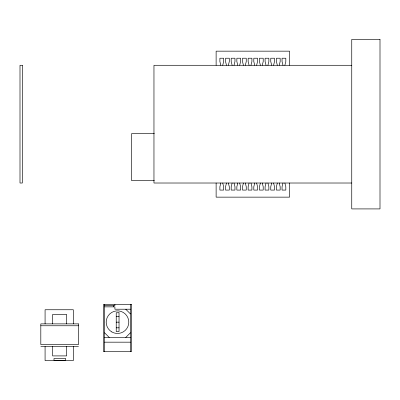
<?xml version="1.0" encoding="UTF-8"?>
<svg xmlns="http://www.w3.org/2000/svg" width="400" height="400" viewBox="0 0 400 400"><rect width="100%" height="100%" fill="white"/><g stroke="black" fill="none" stroke-linecap="round" stroke-linejoin="round"><path stroke-width="0.6" d="M216.125 183.015L216.125 197.145L289.585 197.145L289.585 183.015M222.715 65.29L223.655 61.52L223.655 58.225L219.89 58.225L219.89 61.52L220.83 65.29M228.365 65.29L229.31 61.52L229.31 58.225L225.54 58.225L225.54 61.52L226.485 65.29M234.015 65.29L234.96 61.52L234.96 58.225L231.19 58.225L231.19 61.52L232.135 65.29M239.67 65.29L240.61 61.52L240.61 58.225L236.845 58.225L236.845 61.52L237.785 65.29M245.32 65.29L246.26 61.52L246.26 58.225L242.495 58.225L242.495 61.52L243.435 65.29M220.83 183.015L219.89 186.785L219.89 190.08L223.655 190.08L223.655 186.785L222.715 183.015M250.97 65.29L251.91 61.52L251.91 58.225L248.145 58.225L248.145 61.52L249.085 65.29M226.485 183.015L225.54 186.785L225.54 190.08L229.31 190.08L229.31 186.785L228.365 183.015M256.62 65.29L257.565 61.52L257.565 58.225L253.795 58.225L253.795 61.52L254.735 65.29M232.135 183.015L231.19 186.785L231.19 190.08L234.96 190.08L234.96 186.785L234.015 183.015M262.27 65.29L263.215 61.52L263.215 58.225L259.445 58.225L259.445 61.52L260.39 65.29M237.785 183.015L236.845 186.785L236.845 190.08L240.61 190.08L240.61 186.785L239.67 183.015M267.925 65.29L268.865 61.52L268.865 58.225L265.095 58.225L265.095 61.52L266.04 65.29M243.435 183.015L242.495 186.785L242.495 190.08L246.26 190.08L246.26 186.785L245.32 183.015M273.575 65.29L274.515 61.52L274.515 58.225L270.75 58.225L270.75 61.52L271.69 65.29M249.085 183.015L248.145 186.785L248.145 190.08L251.91 190.08L251.91 186.785L250.97 183.015M279.225 65.29L280.165 61.52L280.165 58.225L276.4 58.225L276.4 61.52L277.34 65.29M254.735 183.015L253.795 186.785L253.795 190.08L257.565 190.08L257.565 186.785L256.62 183.015M284.875 65.29L285.82 61.52L285.82 58.225L282.05 58.225L282.05 61.52L282.99 65.29M260.39 183.015L259.445 186.785L259.445 190.08L263.215 190.08L263.215 186.785L262.27 183.015M266.04 183.015L265.095 186.785L265.095 190.08L268.865 190.08L268.865 186.785L267.925 183.015M271.69 183.015L270.75 186.785L270.75 190.08L274.515 190.08L274.515 186.785L273.575 183.015M277.34 183.015L276.4 186.785L276.4 190.08L280.165 190.08L280.165 186.785L279.225 183.015M282.99 183.015L282.05 186.785L282.05 190.08L285.82 190.08L285.82 186.785L284.875 183.015M125.735 337.47L130.445 332.76M351.745 65.29L153.96 65.29L153.96 183.015L351.745 183.015M154.38 133.57L131.62 133.57L131.62 180.66L154.38 180.66M104.545 305.68L114.905 305.68L114.905 304.505M104.545 306.86L114.905 306.86L114.905 309.215L130.445 309.215M116.23 316.51L119.035 316.51M116.23 322.165L119.035 322.165M40.81 325.76L78.48 325.76M116.23 327.815L119.035 327.815M104.545 337.47L130.445 337.47M104.545 342.175L130.445 342.175M40.81 346.485L78.48 346.485M125.735 309.215L130.445 313.92M104.545 332.76L109.255 337.47M289.585 65.29L289.585 51.16L216.125 51.16L216.125 65.29M130.445 304.505L130.445 351.595M113.49 305.68L113.49 306.86M104.545 304.505L104.545 351.595M73.335 323.88L73.335 309.75L45.08 309.75L45.08 323.88M73.335 346.485L73.335 360.61L45.08 360.61L45.08 346.485M66.69 323.88L66.69 314.46L52.6 314.46L52.6 323.88M66.69 346.485L66.69 355.905L52.6 355.905L52.6 346.485M380 39.39L351.745 39.39L351.745 208.915L380 208.915L380 39.39M22.355 65.29L20 65.29L20 183.015L22.355 183.015L22.355 65.29M131.62 304.505L103.365 304.505L103.365 351.595L131.62 351.595L131.62 304.505M119.035 312.745L116.23 312.745L116.23 331.58L119.035 331.58L119.035 312.745M78.48 323.88L40.81 323.88L40.81 344.6L78.48 344.6L78.48 323.88M65.295 358.49L53.995 358.49L53.995 360.375L65.295 360.375L65.295 358.49M111.845 331.95A11.3 11.3 0 0 0 128.795 322.165A11.3 11.3 0 0 0 111.845 312.375A11.3 11.3 0 0 0 111.845 331.95"/></g></svg>
